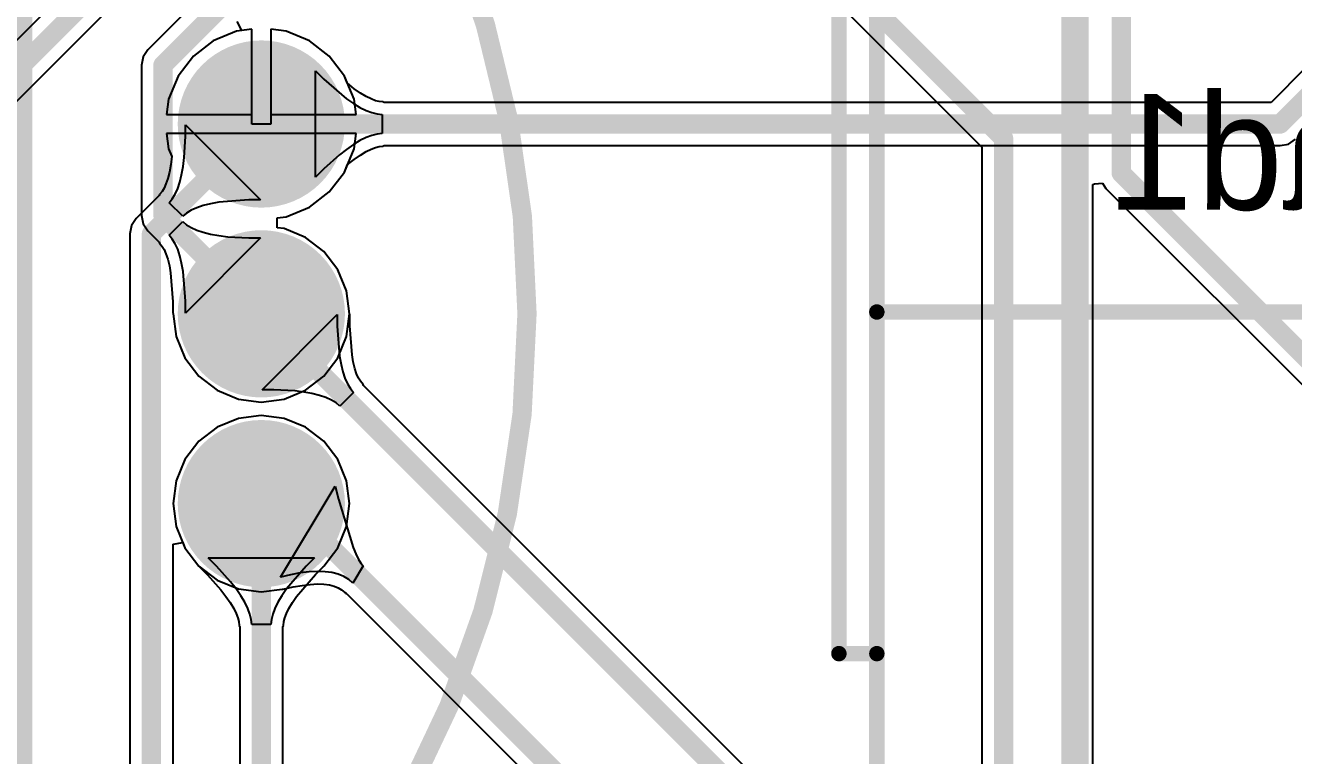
# Model space of a CAD drawing. Header units: millimetres. Extents: x 6.5 to 10.45, y 0.98 to 5.86.
# Drawn here: x 7.428 to 8.085, y 2.826 to 3.205 of the extents above; entities that cross this region are included whole.
import ezdxf

# ---------------------------------------------------------------- set-up
doc = ezdxf.new("R2010")
doc.units = ezdxf.units.MM
doc.header["$MEASUREMENT"] = 0
for name, color, linetype in [('BottomLayer', 5, 'Continuous'), ('BottomOverlay', 54, 'Continuous'), ('BottomSolder', 6, 'Continuous'), ('MultiLayer', 9, 'Continuous'), ('PadHoleLayer', 156, 'Continuous'), ('TopLayer', 1, 'Continuous'), ('TopOverlay', 2, 'Continuous'), ('TopSolder', 216, 'Continuous')]:
    doc.layers.add(name, color=color, linetype=linetype)

# ---------------------------------------------------------------- blocks, each defined once
blk = doc.blocks.new('__2_30')
at = {"layer": 'BottomLayer', "const_width": 0.03937}
for points in [[(0.54402, 0.03343, 1), (0.58339, 0.03343, 1)], [(0.54402, -0.065, 1), (0.58339, -0.065, 1)], [(0.54402, -0.16343, 1), (0.58339, -0.16343, 1)]]:
    blk.add_lwpolyline(points, format="xyb", close=True, dxfattribs=at)
at = {"layer": 'BottomSolder', "const_width": 0.04337}
for points in [[(0.54202, 0.03343, 1), (0.58539, 0.03343, 1)], [(0.54202, -0.065, 1), (0.58539, -0.065, 1)], [(0.54202, -0.16343, 1), (0.58539, -0.16343, 1)]]:
    blk.add_lwpolyline(points, format="xyb", close=True, dxfattribs=at)
at = {"layer": 'MultiLayer', "const_width": 0.03937}
for points in [[(0.54402, 0.03343, 1), (0.58339, 0.03343, 1)], [(0.54402, -0.065, 1), (0.58339, -0.065, 1)], [(0.54402, -0.16343, 1), (0.58339, -0.16343, 1)]]:
    blk.add_lwpolyline(points, format="xyb", close=True, dxfattribs=at)
at = {"layer": 'PadHoleLayer', "const_width": 0.02461}
for points in [[(0.5514, 0.03343, 1), (0.576, 0.03343, 1)], [(0.5514, -0.065, 1), (0.576, -0.065, 1)], [(0.5514, -0.16343, 1), (0.576, -0.16343, 1)]]:
    blk.add_lwpolyline(points, format="xyb", close=True, dxfattribs=at)
at = {"layer": 'TopLayer', "const_width": 0.03937}
for points in [[(0.54402, 0.03343, 1), (0.58339, 0.03343, 1)], [(0.54402, -0.065, 1), (0.58339, -0.065, 1)], [(0.54402, -0.16343, 1), (0.58339, -0.16343, 1)]]:
    blk.add_lwpolyline(points, format="xyb", close=True, dxfattribs=at)
at = {"layer": 'TopOverlay'}
for points, const_width in [([(0.7015, -0.065, 1), (-0.3615, -0.065, 1)], 0.01), ([(0.4375, -0.065, 1), (0.4425, -0.065, 1)], 0.005), ([(0.699, -0.065, 1), (0.704, -0.065, 1)], 0.005)]:
    blk.add_lwpolyline(points, format="xyb", close=True, dxfattribs=dict(at, const_width=const_width))
at = {"layer": 'TopOverlay', "const_width": 0.01}
for points in [[(0.44, -0.37), (0.44, 0.24024)], [(0.17, -0.065), (0.44, -0.065)]]:
    blk.add_lwpolyline(points, dxfattribs=at)
at = {"layer": 'TopSolder', "const_width": 0.04337}
for points in [[(0.54202, 0.03343, 1), (0.58539, 0.03343, 1)], [(0.54202, -0.065, 1), (0.58539, -0.065, 1)], [(0.54202, -0.16343, 1), (0.58539, -0.16343, 1)]]:
    blk.add_lwpolyline(points, format="xyb", close=True, dxfattribs=at)
blk = doc.blocks.new('1_14IPS_LCD_75')
at = {"layer": 'TopOverlay', "const_width": 0.008}
for points in [[(0.25197, 1.02362), (0.25197, 0.33071)], [(0.14606, 1.00787), (0.14606, 0.34685)], [(0.27165, 0.94094), (0.25197, 0.94094)], [(0.27165, 0.94094), (0.27165, 0.42913)], [(0.25197, 0.76378), (-0.04331, 0.76378)], [(0.25197, 0.76378), (0.25197, 0.49213)]]:
    blk.add_lwpolyline(points, dxfattribs=at)
at = {"layer": 'TopOverlay', "const_width": 0.004}
for points in [[(0.24997, 0.94094, 1), (0.25397, 0.94094, 1)], [(0.26965, 0.94094, 1), (0.27365, 0.94094, 1)], [(0.26965, 0.94094, 1), (0.27365, 0.94094, 1)], [(0.24997, 0.76378, 1), (0.25397, 0.76378, 1)], [(0.24997, 0.76378, 1), (0.25397, 0.76378, 1)]]:
    blk.add_lwpolyline(points, format="xyb", close=True, dxfattribs=at)

msp = doc.modelspace()

# ---------------------------------------------------------------- linework, layer by layer
at = {"layer": 'BottomLayer'}
for p, q in [((7.99278, 3.69365), (7.49107, 3.19193)), ((7.88878, 3.66265), (7.14837, 2.92223)), ((7.16752, 2.90965), (7.90793, 3.65007)), ((7.53981, 3.20188), (7.53748, 3.20662)), ((7.545, 3.20256), (7.53981, 3.20188)), ((7.545, 3.15343), (7.545, 3.20256)), ((7.56289, 3.20153), (7.555, 3.20256)), ((7.555, 3.20256), (7.555, 3.15343)), ((7.5749, 3.19655), (7.56289, 3.20153)), ((7.49107, 3.19193), (7.48864, 3.18829)), ((7.58521, 3.18864), (7.5749, 3.19655)), ((7.48864, 3.18829), (7.48778, 3.184)), ((7.48778, 3.184), (7.48778, 3.184)), ((7.48778, 3.184), (7.48778, 3.106)), ((7.59312, 3.17832), (7.58521, 3.18864)), ((7.57812, 3.12587), (7.57812, 3.18099)), ((7.57812, 3.18099), (7.58244, 3.1767)), ((7.59457, 3.17485), (7.59312, 3.17832)), ((8.09182, 3.18268), (8.07378, 3.16464)), ((7.58244, 3.1767), (7.59426, 3.16655)), ((7.59824, 3.17169), (7.59457, 3.17485)), ((7.60136, 3.16951), (7.59824, 3.17169)), ((7.59426, 3.16655), (7.59781, 3.16407)), ((7.60431, 3.16773), (7.60136, 3.16951)), ((7.60694, 3.16641), (7.60431, 3.16773)), ((7.60924, 3.16554), (7.60694, 3.16641)), ((7.61114, 3.16508), (7.60924, 3.16554)), ((7.61324, 3.1649), (7.61114, 3.16508)), ((7.61373, 3.16464), (7.61324, 3.1649)), ((8.07378, 3.16464), (7.61373, 3.16464)), ((7.59781, 3.16407), (7.60117, 3.16204)), ((7.60117, 3.16204), (7.60434, 3.16046)), ((7.60434, 3.16046), (7.60731, 3.15933)), ((7.60731, 3.15933), (7.61009, 3.15865)), ((7.61009, 3.15865), (7.61267, 3.15843)), ((7.61267, 3.15843), (7.61267, 3.14843)), ((7.555, 3.15343), (7.545, 3.15343)), ((7.60117, 3.14482), (7.59781, 3.14279)), ((7.60434, 3.1464), (7.60117, 3.14482)), ((7.60731, 3.14752), (7.60434, 3.1464)), ((7.61009, 3.1482), (7.60731, 3.14752)), ((7.61267, 3.14843), (7.61009, 3.1482)), ((8.08272, 3.14306), (8.08636, 3.1455)), ((7.59426, 3.1403), (7.59051, 3.13737)), ((7.59781, 3.14279), (7.59426, 3.1403)), ((7.60136, 3.13734), (7.60431, 3.13912)), ((7.60431, 3.13912), (7.60694, 3.14044)), ((7.60694, 3.14044), (7.60924, 3.14131)), ((7.60924, 3.14131), (7.61114, 3.14177)), ((7.61114, 3.14177), (7.61324, 3.14196)), ((7.61324, 3.14196), (7.61373, 3.14221)), ((7.61373, 3.14221), (8.07843, 3.14221)), ((8.07843, 3.14221), (8.08272, 3.14306)), ((8.07843, 3.14221), (8.07843, 3.14221)), ((7.59051, 3.13737), (7.58244, 3.13015)), ((7.59312, 3.12853), (7.59474, 3.13244)), ((7.59474, 3.13244), (7.59812, 3.13508)), ((7.59812, 3.13508), (7.60136, 3.13734)), ((7.58244, 3.13015), (7.57812, 3.12587)), ((7.58521, 3.11821), (7.59312, 3.12853)), ((7.5749, 3.1103), (7.58521, 3.11821)), ((7.48778, 3.106), (7.48778, 3.106)), ((7.48778, 3.106), (7.48864, 3.10171)), ((7.55826, 3.10472), (7.56289, 3.10533)), ((7.56289, 3.10533), (7.5749, 3.1103)), ((7.48864, 3.10171), (7.49107, 3.09807)), ((7.50215, 3.09578), (7.50922, 3.10285)), ((7.50922, 3.10285), (7.51121, 3.10118)), ((7.51121, 3.10118), (7.51365, 3.0997)), ((7.51365, 3.0997), (7.51655, 3.09839)), ((7.51655, 3.09839), (7.5199, 3.09727)), ((7.55826, 3.09967), (7.55826, 3.10472)), ((7.56184, 3.0992), (7.55826, 3.09967)), ((7.57288, 3.09463), (7.56184, 3.0992)), ((7.49107, 3.09807), (7.49701, 3.09213)), ((7.49701, 3.09213), (7.49717, 3.09161)), ((7.50382, 3.09379), (7.50215, 3.09578)), ((7.5053, 3.09135), (7.50382, 3.09379)), ((7.54961, 3.09437), (7.51063, 3.05539)), ((7.5199, 3.09727), (7.52372, 3.09633)), ((7.52372, 3.09633), (7.52798, 3.09557)), ((7.52798, 3.09557), (7.5327, 3.095)), ((7.5327, 3.095), (7.54352, 3.0944)), ((7.54352, 3.0944), (7.54961, 3.09437)), ((7.58236, 3.08736), (7.57288, 3.09463)), ((7.49717, 3.09161), (7.49852, 3.09)), ((7.49852, 3.09), (7.49955, 3.08832)), ((7.49955, 3.08832), (7.50055, 3.08608)), ((7.50055, 3.08608), (7.50149, 3.08329)), ((7.50661, 3.08845), (7.5053, 3.09135)), ((7.50773, 3.0851), (7.50661, 3.08845)), ((7.58963, 3.07788), (7.58236, 3.08736)), ((7.50149, 3.08329), (7.50231, 3.07994)), ((7.50231, 3.07994), (7.50297, 3.0762)), ((7.50867, 3.08128), (7.50773, 3.0851)), ((7.50943, 3.07702), (7.50867, 3.08128)), ((7.50297, 3.0762), (7.50411, 3.06122)), ((7.5106, 3.06148), (7.50943, 3.07702)), ((7.5942, 3.06684), (7.58963, 3.07788)), ((7.59576, 3.055), (7.5942, 3.06684)), ((7.50411, 3.06122), (7.50414, 3.05536)), ((7.51063, 3.05539), (7.5106, 3.06148)), ((7.50414, 3.05536), (7.50425, 3.05509)), ((7.50425, 3.05509), (7.50424, 3.055)), ((7.50424, 3.055), (7.5058, 3.04316)), ((7.5942, 3.04316), (7.59576, 3.055)), ((7.5058, 3.04316), (7.51037, 3.03212)), ((7.58963, 3.03212), (7.5942, 3.04316)), ((7.51037, 3.03212), (7.51764, 3.02264)), ((7.58236, 3.02264), (7.58963, 3.03212)), ((7.51764, 3.02264), (7.52712, 3.01537)), ((7.57288, 3.01537), (7.58236, 3.02264)), ((7.52712, 3.01537), (7.53816, 3.0108)), ((7.56184, 3.0108), (7.57288, 3.01537)), ((7.53816, 3.0108), (7.55, 3.00924)), ((7.55, 3.00924), (7.56184, 3.0108)), ((7.53816, 3.00078), (7.52712, 2.9962)), ((7.55, 3.00234), (7.53816, 3.00078)), ((7.56184, 3.00078), (7.55, 3.00234)), ((7.57288, 2.9962), (7.56184, 3.00078)), ((7.52712, 2.9962), (7.51764, 2.98893)), ((7.58236, 2.98893), (7.57288, 2.9962)), ((7.51764, 2.98893), (7.51037, 2.97945)), ((7.58963, 2.97945), (7.58236, 2.98893)), ((7.51037, 2.97945), (7.5058, 2.96842)), ((7.5942, 2.96842), (7.58963, 2.97945)), ((7.5058, 2.96842), (7.50424, 2.95657)), ((7.59576, 2.95657), (7.5942, 2.96842)), ((7.50424, 2.95657), (7.5058, 2.94473)), ((7.5942, 2.94473), (7.59576, 2.95657)), ((7.5058, 2.94473), (7.51037, 2.93369)), ((7.58963, 2.93369), (7.5942, 2.94473)), ((7.51037, 2.93369), (7.51764, 2.92422)), ((7.52673, 2.92413), (7.52244, 2.92846)), ((7.52244, 2.92846), (7.57756, 2.92846)), ((7.57756, 2.92846), (7.57327, 2.92413)), ((7.58236, 2.92422), (7.58963, 2.93369)), ((7.51764, 2.92422), (7.51772, 2.92416)), ((7.51772, 2.92416), (7.51783, 2.92389)), ((7.51783, 2.92389), (7.522, 2.91968)), ((7.53395, 2.91606), (7.52673, 2.92413)), ((7.57327, 2.92413), (7.56312, 2.91231)), ((7.57805, 2.91973), (7.58217, 2.92389)), ((7.58217, 2.92389), (7.58228, 2.92416)), ((7.58228, 2.92416), (7.58236, 2.92422)), ((7.522, 2.91968), (7.52896, 2.91189)), ((7.53688, 2.91231), (7.53395, 2.91606)), ((7.56826, 2.90833), (7.57805, 2.91973)), ((7.52896, 2.91189), (7.53166, 2.90845)), ((7.53166, 2.90845), (7.53391, 2.90522)), ((7.53936, 2.90876), (7.53688, 2.91231)), ((7.54139, 2.9054), (7.53936, 2.90876)), ((7.56064, 2.90876), (7.55861, 2.9054)), ((7.56312, 2.91231), (7.56064, 2.90876)), ((7.56609, 2.90522), (7.56826, 2.90833)), ((7.53391, 2.90522), (7.5357, 2.90227)), ((7.5357, 2.90227), (7.53701, 2.89963)), ((7.54297, 2.90224), (7.54139, 2.9054)), ((7.5441, 2.89927), (7.54297, 2.90224)), ((7.55703, 2.90224), (7.5559, 2.89927)), ((7.55861, 2.9054), (7.55703, 2.90224)), ((7.56299, 2.89963), (7.5643, 2.90227)), ((7.5643, 2.90227), (7.56609, 2.90522)), ((7.53701, 2.89963), (7.53788, 2.89734)), ((7.53788, 2.89734), (7.53835, 2.89543)), ((7.53835, 2.89543), (7.53853, 2.89334)), ((7.54477, 2.89649), (7.5441, 2.89927)), ((7.545, 2.8939), (7.54477, 2.89649)), ((7.55523, 2.89649), (7.555, 2.8939)), ((7.5559, 2.89927), (7.55523, 2.89649)), ((7.56147, 2.89334), (7.56165, 2.89543)), ((7.56165, 2.89543), (7.56212, 2.89734)), ((7.56212, 2.89734), (7.56299, 2.89963)), ((7.53853, 2.89334), (7.53878, 2.89285)), ((7.53878, 2.89285), (7.53878, 2.72465)), ((7.555, 2.8939), (7.545, 2.8939)), ((7.56122, 2.89285), (7.56147, 2.89334)), ((7.56122, 2.72), (7.56122, 2.89285))]:
    msp.add_line(p, q, dxfattribs=at)
at = {"layer": 'BottomLayer', "const_width": 0.01}
for points in [[(7.499, 3.184), (8.004, 3.689)], [(7.1563, 2.9143), (7.9, 3.658)], [(8.07843, 3.15343), (8.135, 3.21)], [(7.499, 3.106), (7.499, 3.184)], [(7.55, 3.15343), (8.07843, 3.15343)], [(7.499, 3.106), (7.55, 3.055)], [(7.55, 2.72), (7.55, 2.95657)]]:
    msp.add_lwpolyline(points, dxfattribs=at)
at = {"layer": 'BottomLayer', "const_width": 0.005}
for points in [[(7.4965, 3.184, 1), (7.5015, 3.184, 1)], [(7.4965, 3.184, 1), (7.5015, 3.184, 1)], [(7.5475, 3.15343, 1), (7.5525, 3.15343, 1)], [(8.07593, 3.15343, 1), (8.08093, 3.15343, 1)], [(8.07593, 3.15343, 1), (8.08093, 3.15343, 1)], [(7.4965, 3.106, 1), (7.5015, 3.106, 1)], [(7.4965, 3.106, 1), (7.5015, 3.106, 1)], [(7.5475, 3.055, 1), (7.5525, 3.055, 1)], [(7.5475, 2.95657, 1), (7.5525, 2.95657, 1)]]:
    msp.add_lwpolyline(points, format="xyb", close=True, dxfattribs=at)
at = {"layer": 'TopLayer'}
for p, q in [((7.69607, 3.36907), (7.92378, 3.14135)), ((7.53711, 3.20153), (7.5251, 3.19655)), ((7.545, 3.20256), (7.53711, 3.20153)), ((7.545, 3.15843), (7.545, 3.20256)), ((7.56289, 3.20153), (7.555, 3.20256)), ((7.555, 3.20256), (7.555, 3.15843)), ((7.5749, 3.19655), (7.56289, 3.20153)), ((7.5251, 3.19655), (7.51479, 3.18864)), ((7.58521, 3.18864), (7.5749, 3.19655)), ((7.51479, 3.18864), (7.50688, 3.17832)), ((7.59312, 3.17832), (7.58521, 3.18864)), ((7.50688, 3.17832), (7.5019, 3.16631)), ((7.5981, 3.16631), (7.59312, 3.17832)), ((7.5019, 3.16631), (7.50086, 3.15843)), ((7.59914, 3.15843), (7.5981, 3.16631)), ((7.50086, 3.15843), (7.545, 3.15843)), ((7.555, 3.15843), (7.59914, 3.15843)), ((7.5106, 3.14694), (7.51063, 3.15303)), ((7.51063, 3.15303), (7.54961, 3.11406)), ((7.59914, 3.14843), (7.50086, 3.14843)), ((7.50086, 3.14843), (7.5019, 3.14054)), ((7.51, 3.13613), (7.5106, 3.14694)), ((7.5981, 3.14054), (7.59914, 3.14843)), ((7.5019, 3.14054), (7.50352, 3.13663)), ((7.59312, 3.12853), (7.5981, 3.14054)), ((7.92378, 3.14135), (7.92378, 2.53391)), ((7.503, 3.13237), (7.50231, 3.12849)), ((7.50352, 3.13663), (7.503, 3.13237)), ((7.50867, 3.12714), (7.50943, 3.13141)), ((7.50943, 3.13141), (7.51, 3.13613)), ((7.50149, 3.12514), (7.50055, 3.12234)), ((7.50231, 3.12849), (7.50149, 3.12514)), ((7.50773, 3.12333), (7.50867, 3.12714)), ((7.58521, 3.11821), (7.59312, 3.12853)), ((7.49853, 3.11843), (7.49717, 3.11682)), ((7.49955, 3.12011), (7.49853, 3.11843)), ((7.50055, 3.12234), (7.49955, 3.12011)), ((7.5053, 3.11708), (7.50661, 3.11998)), ((7.50661, 3.11998), (7.50773, 3.12333)), ((7.5749, 3.1103), (7.58521, 3.11821)), ((7.98122, 3.12201), (7.98216, 3.12237)), ((7.98122, 2.55391), (7.98122, 3.12201)), ((7.98216, 3.12237), (7.98622, 3.12284)), ((7.98622, 3.12284), (7.98807, 3.12007)), ((7.98807, 3.12007), (8.21607, 2.89207)), ((7.49701, 3.1163), (7.48507, 3.10436)), ((7.49717, 3.11682), (7.49701, 3.1163)), ((7.50215, 3.11264), (7.50382, 3.11463)), ((7.50922, 3.10557), (7.50215, 3.11264)), ((7.50382, 3.11463), (7.5053, 3.11708)), ((7.52372, 3.11209), (7.5199, 3.11116)), ((7.52798, 3.11285), (7.52372, 3.11209)), ((7.54352, 3.11403), (7.52798, 3.11285)), ((7.54961, 3.11406), (7.54352, 3.11403)), ((7.51121, 3.10724), (7.50922, 3.10557)), ((7.51365, 3.10873), (7.51121, 3.10724)), ((7.51655, 3.11003), (7.51365, 3.10873)), ((7.5199, 3.11116), (7.51655, 3.11003)), ((7.55826, 3.10472), (7.56289, 3.10533)), ((7.56289, 3.10533), (7.5749, 3.1103)), ((7.48264, 3.10072), (7.48178, 3.09643)), ((7.48507, 3.10436), (7.48264, 3.10072)), ((7.55826, 3.09967), (7.55826, 3.10472)), ((7.56184, 3.0992), (7.55826, 3.09967)), ((7.57288, 3.09463), (7.56184, 3.0992)), ((7.48178, 3.09643), (7.48178, 3.09643)), ((7.48178, 3.09643), (7.48178, 2.78546)), ((7.58236, 3.08736), (7.57288, 3.09463)), ((7.58963, 3.07788), (7.58236, 3.08736)), ((7.5942, 3.06684), (7.58963, 3.07788)), ((7.59576, 3.055), (7.5942, 3.06684)), ((7.55039, 3.01563), (7.58937, 3.05461)), ((7.58937, 3.05461), (7.5894, 3.04852)), ((7.59575, 3.05491), (7.59576, 3.055)), ((7.59586, 3.05464), (7.59575, 3.05491)), ((7.59589, 3.04878), (7.59586, 3.05464)), ((7.5894, 3.04852), (7.59057, 3.03298)), ((7.59703, 3.0338), (7.59589, 3.04878)), ((7.59057, 3.03298), (7.59133, 3.02872)), ((7.59769, 3.03006), (7.59703, 3.0338)), ((7.59133, 3.02872), (7.59227, 3.0249)), ((7.59851, 3.02671), (7.59769, 3.03006)), ((7.59945, 3.02392), (7.59851, 3.02671)), ((7.59227, 3.0249), (7.59339, 3.02155)), ((7.59339, 3.02155), (7.5947, 3.01865)), ((7.60045, 3.02168), (7.59945, 3.02392)), ((7.60148, 3.02), (7.60045, 3.02168)), ((7.60283, 3.01839), (7.60148, 3.02)), ((7.55648, 3.0156), (7.55039, 3.01563)), ((7.5673, 3.015), (7.55648, 3.0156)), ((7.57202, 3.01443), (7.5673, 3.015)), ((7.57628, 3.01367), (7.57202, 3.01443)), ((7.5801, 3.01273), (7.57628, 3.01367)), ((7.59785, 3.01422), (7.59078, 3.00715)), ((7.5947, 3.01865), (7.59618, 3.01621)), ((7.59618, 3.01621), (7.59785, 3.01422)), ((7.60299, 3.01787), (7.60283, 3.01839)), ((7.88443, 2.73643), (7.60299, 3.01787)), ((7.58345, 3.01161), (7.5801, 3.01273)), ((7.58635, 3.0103), (7.58345, 3.01161)), ((7.58879, 3.00882), (7.58635, 3.0103)), ((7.59078, 3.00715), (7.58879, 3.00882)), ((7.55988, 2.91846), (7.5883, 2.96569)), ((7.5883, 2.96569), (7.58996, 2.95891)), ((7.58996, 2.95891), (7.59757, 2.93381)), ((7.50422, 2.93548), (7.50922, 2.93648)), ((7.50422, 2.51311), (7.50422, 2.93548)), ((7.50922, 2.93648), (7.51037, 2.93369)), ((7.51037, 2.93369), (7.51764, 2.92422)), ((7.59757, 2.93381), (7.59895, 2.93054)), ((7.59895, 2.93054), (7.60029, 2.92786)), ((7.60029, 2.92786), (7.60159, 2.92575)), ((7.51764, 2.92422), (7.52712, 2.91694)), ((7.5748, 2.92118), (7.57017, 2.92062)), ((7.57909, 2.92139), (7.5748, 2.92118)), ((7.58303, 2.92125), (7.57909, 2.92139)), ((7.58662, 2.92077), (7.58303, 2.92125)), ((7.58987, 2.91995), (7.58662, 2.92077)), ((7.60284, 2.92424), (7.59754, 2.91539)), ((7.60159, 2.92575), (7.60284, 2.92424)), ((7.52712, 2.91694), (7.53816, 2.91237)), ((7.5652, 2.91971), (7.55988, 2.91846)), ((7.57017, 2.92062), (7.5652, 2.91971)), ((7.56652, 2.91335), (7.57114, 2.91419)), ((7.57114, 2.91419), (7.57535, 2.9147)), ((7.57535, 2.9147), (7.57914, 2.91489)), ((7.57914, 2.91489), (7.58248, 2.91477)), ((7.58248, 2.91477), (7.58539, 2.91439)), ((7.58539, 2.91439), (7.58784, 2.91376)), ((7.59277, 2.91877), (7.58987, 2.91995)), ((7.59533, 2.91726), (7.59277, 2.91877)), ((7.59754, 2.91539), (7.59533, 2.91726)), ((7.53816, 2.91237), (7.55, 2.91081)), ((7.55, 2.91081), (7.56079, 2.91223)), ((7.56079, 2.91223), (7.56136, 2.91214)), ((7.56136, 2.91214), (7.56652, 2.91335)), ((7.58784, 2.91376), (7.58988, 2.91294)), ((7.58988, 2.91294), (7.59155, 2.91195)), ((7.59155, 2.91195), (7.59335, 2.91043)), ((7.59335, 2.91043), (7.59387, 2.91026)), ((7.59387, 2.91026), (7.5942, 2.90982)), ((7.5942, 2.90982), (7.59434, 2.9098)), ((7.59434, 2.9098), (7.82358, 2.68056))]:
    msp.add_line(p, q, dxfattribs=at)
at = {"layer": 'TopLayer', "const_width": 0.01}
for points in [[(7.996, 3.128), (7.996, 4.067)], [(7.97, 2.535), (7.97, 3.655)], [(7.704, 3.377), (7.935, 3.146)], [(7.493, 3.09643), (7.55, 3.15343)], [(7.935, 2.515), (7.935, 3.146)], [(7.996, 3.128), (8.224, 2.9)], [(7.493, 2.4795), (7.493, 3.09643)], [(7.55, 3.055), (7.8765, 2.7285)], [(7.55, 2.95657), (7.56343, 2.95657)], [(7.56343, 2.95657), (7.84025, 2.67975)]]:
    msp.add_lwpolyline(points, dxfattribs=at)
at = {"layer": 'TopLayer', "const_width": 0.005}
for points in [[(7.5475, 3.15343, 1), (7.5525, 3.15343, 1)], [(7.9325, 3.146, 1), (7.9375, 3.146, 1)], [(7.9325, 3.146, 1), (7.9375, 3.146, 1)], [(7.9935, 3.128, 1), (7.9985, 3.128, 1)], [(7.9935, 3.128, 1), (7.9985, 3.128, 1)], [(7.4905, 3.09643, 1), (7.4955, 3.09643, 1)], [(7.4905, 3.09643, 1), (7.4955, 3.09643, 1)], [(7.5475, 3.055, 1), (7.5525, 3.055, 1)], [(7.5475, 2.95657, 1), (7.5525, 2.95657, 1)], [(7.56093, 2.95657, 1), (7.56593, 2.95657, 1)], [(7.56093, 2.95657, 1), (7.56593, 2.95657, 1)]]:
    msp.add_lwpolyline(points, format="xyb", close=True, dxfattribs=at)

# ---------------------------------------------------------------- block references
for name, p, rotation in [('__2_30', (6.9863, 3.12), 360), ('1_14IPS_LCD_75', (8.12122, 3.81972), 180)]:
    msp.add_blockref(name, p, dxfattribs=dict(rotation=rotation))

# ---------------------------------------------------------------- texts
at = {"layer": 'BottomOverlay', "text_generation_flag": 2}
msp.add_text('Pad1', height=0.06, dxfattribs=at).set_placement((8.178, 3.109))

doc.saveas('drawing.dxf')
